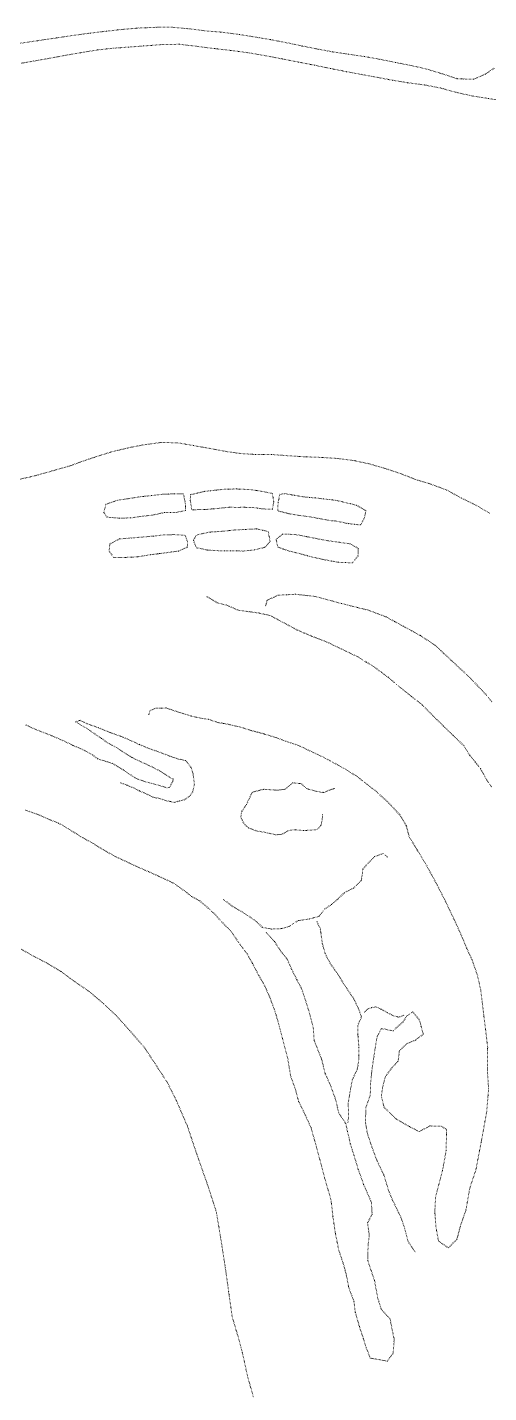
# Model space of a CAD drawing. Extents: x 682410 to 689460, y 7661803 to 7669124.
# Drawn here: x 686564.9 to 686688.1, y 7668109.1 to 7668473.7 of the extents above; entities that cross this region are included whole.
import ezdxf

# ---------------------------------------------------------------- set-up
doc = ezdxf.new("R2010")
doc.units = 0
doc.header["$MEASUREMENT"] = 0
doc.linetypes.add('DOT', pattern=[0.25, 0, -0.25])
doc.layers.add('02 TOE_Line', color=1, linetype='DOT', lineweight=20)

msp = doc.modelspace()

# ---------------------------------------------------------------- linework, layer by layer
at = {"layer": '02 TOE_Line'}
for points in [[(686689.57, 7668462.77, 4386.68), (686687.15, 7668461.14, 4386.04), (686684.03, 7668459.79, 4386.52), (686679.71, 7668459.93, 4386.41), (686675.67, 7668461.27, 4386.39), (686671.55, 7668462.51, 4386.47), (686667.51, 7668463.45, 4386.56), (686663.2, 7668464.29, 4386.75), (686659.14, 7668465.12, 4386.91), (686654.89, 7668465.86, 4387.1), (686650.58, 7668466.5, 4387.32), (686646.29, 7668467.14, 4387.54), (686642.23, 7668467.9, 4387.77), (686638.31, 7668468.68, 4387.97), (686633.81, 7668469.62, 4388.16), (686629.86, 7668470.38, 4388.3), (686625.81, 7668471.05, 4388.46), (686621.44, 7668471.77, 4388.65), (686616.86, 7668472.37, 4388.8), (686612.65, 7668472.69, 4388.9), (686608.11, 7668473.27, 4389.05), (686603.71, 7668473.67, 4389.18), (686599.28, 7668473.67, 4389.27), (686594.77, 7668473.49, 4389.31), (686590.39, 7668473.12, 4389.46), (686586.03, 7668472.64, 4389.5), (686581.63, 7668472.12, 4389.53), (686577.09, 7668471.51, 4389.73), (686573.05, 7668470.89, 4389.77), (686569.02, 7668470.31, 4389.92), (686564.9, 7668469.7, 4390.04), (686560.49, 7668469.05, 4390.23)], [(686692.29, 7668453.95, 4386.4), (686687.93, 7668454.68, 4386.77), (686683.87, 7668455.32, 4386.62), (686679.28, 7668456.32, 4386.4), (686675.22, 7668457.47, 4386.34), (686670.96, 7668458.27, 4386.4), (686666.4, 7668458.89, 4386.54), (686662.41, 7668459.54, 4386.69), (686658.39, 7668460.3, 4386.84), (686654.34, 7668461.04, 4387), (686650.12, 7668461.82, 4387.21), (686645.84, 7668462.68, 4387.47), (686641.58, 7668463.55, 4387.73), (686637.34, 7668464.38, 4387.91), (686632.98, 7668465.23, 4388.12), (686628.55, 7668466.07, 4388.33), (686624.09, 7668466.85, 4388.48), (686619.53, 7668467.46, 4388.66), (686614.84, 7668467.99, 4388.8), (686610.12, 7668468.6, 4388.96), (686605.56, 7668469.14, 4389.06), (686600.87, 7668469.07, 4389.12), (686595.93, 7668468.69, 4389.22), (686591.89, 7668468.39, 4389.35), (686587.8, 7668468.09, 4389.39), (686583.66, 7668467.63, 4389.47), (686579.46, 7668466.96, 4389.56), (686575.29, 7668466.23, 4389.66), (686571.17, 7668465.47, 4389.79), (686567.08, 7668464.75, 4389.9), (686563.01, 7668464.04, 4390.05)], [(686562.59, 7668352.93, 4345.98), (686566.96, 7668353.93, 4346.06), (686576.58, 7668356.66, 4345.98), (686578.67, 7668357.46, 4346.15), (686582.7, 7668358.84, 4346.26), (686587.03, 7668360.2, 4346.5), (686591.52, 7668361.32, 4346.68), (686595.97, 7668362.18, 4346.79), (686600.47, 7668362.8, 4346.81), (686604.99, 7668362.73, 4346.97), (686609.28, 7668361.98, 4347.04), (686613.79, 7668361.18, 4347.07), (686617.98, 7668360.4, 4346.95), (686621.81, 7668359.86, 4346.88), (686625.79, 7668359.6, 4346.81), (686630.17, 7668359.59, 4346.74), (686634.71, 7668359.26, 4346.71), (686639.03, 7668358.99, 4346.67), (686643.3, 7668358.82, 4346.53), (686647.59, 7668358.55, 4346.37), (686651.78, 7668358.03, 4346.22), (686656.22, 7668357.1, 4346.06), (686660.45, 7668355.86, 4345.82), (686664.68, 7668354.46, 4345.51), (686668.53, 7668352.93, 4345.21), (686672.52, 7668351.73, 4344.86), (686676.93, 7668350.08, 4344.57), (686680.84, 7668347.95, 4344.28), (686684.66, 7668346.08, 4343.92), (686688.57, 7668343.77, 4343.51)], [(686688.83, 7668270.83, 4338.38), (686687.51, 7668272.8, 4338.63), (686685.9, 7668275.71, 4338.98), (686684.46, 7668277.5, 4339.14), (686683.01, 7668279.29, 4339.3), (686681.49, 7668281.8, 4339.63), (686678.63, 7668284.54, 4339.91), (686675.93, 7668287.17, 4340.3), (686673.18, 7668289.85, 4340.54), (686670.41, 7668292.68, 4340.97), (686667.5, 7668294.97, 4341.25), (686665.9, 7668296.24, 4341.42), (686664.3, 7668297.52, 4341.6), (686662.75, 7668298.84, 4341.8), (686661.2, 7668300.15, 4341.99), (686659.43, 7668301.46, 4342.2), (686657.65, 7668302.77, 4342.4), (686655.38, 7668304.18, 4342.6), (686653.1, 7668305.59, 4342.8), (686651.19, 7668306.5, 4342.99), (686649.29, 7668307.41, 4343.19), (686647.07, 7668308.47, 4343.4), (686644.85, 7668309.53, 4343.6), (686642.77, 7668310.34, 4343.76), (686640.69, 7668311.14, 4343.91), (686638.83, 7668311.93, 4344.03), (686636.96, 7668312.73, 4344.15), (686633.53, 7668314.57, 4344.5), (686631.6, 7668315.6, 4344.69), (686629.66, 7668316.62, 4344.88), (686626.51, 7668317.3, 4345.08), (686621.22, 7668318.01, 4345.49), (686618.07, 7668319.39, 4345.69), (686615.6, 7668319.99, 4345.88), (686612.73, 7668321.72, 4346.43)], [(686628.5, 7668319.17, 4346.5), (686628.9, 7668320.68, 4346.46), (686631.88, 7668322.03, 4346.44), (686634.18, 7668322.15, 4346.35), (686636.48, 7668322.28, 4346.27), (686639.12, 7668321.98, 4346.14), (686641.76, 7668321.69, 4346.02), (686644.04, 7668321.08, 4345.79), (686646.32, 7668320.48, 4345.57), (686648.81, 7668319.82, 4345.29), (686651.3, 7668319.16, 4345.01), (686653.6, 7668318.6, 4344.86), (686655.89, 7668318.04, 4344.7), (686658.28, 7668317.15, 4344.43), (686660.67, 7668316.25, 4344.16), (686662.98, 7668314.99, 4343.86), (686665.29, 7668313.74, 4343.55), (686667.58, 7668312.49, 4343.29), (686669.86, 7668311.24, 4343.02), (686671.89, 7668309.9, 4342.72), (686673.91, 7668308.57, 4342.41), (686676.14, 7668306.47, 4342.09), (686678.36, 7668304.38, 4341.77), (686680.66, 7668302.24, 4341.36), (686682.97, 7668300.11, 4340.95), (686685.14, 7668297.83, 4340.63), (686687.31, 7668295.56, 4340.32), (686689.01, 7668293.47, 4340)], [(686597.3, 7668290.12, 4345.92), (686597.56, 7668291.15, 4345.9), (686599.25, 7668291.88, 4345.78), (686601.95, 7668291.91, 4345.55), (686605.55, 7668290.71, 4345.17), (686608.72, 7668289.75, 4344.95), (686611.08, 7668289.2, 4344.86), (686613.34, 7668288.87, 4344.69), (686615.82, 7668288, 4344.57), (686617.8, 7668287.72, 4344.34), (686619.75, 7668287.25, 4344.14), (686621.81, 7668286.81, 4343.96), (686624.77, 7668285.86, 4343.68), (686628.17, 7668284.96, 4343.22), (686631.32, 7668284, 4342.98), (686634.28, 7668282.9, 4342.74), (686637.23, 7668281.93, 4342.25), (686640.36, 7668280.45, 4341.89), (686643.9, 7668278.78, 4341.34), (686648.52, 7668276.32, 4340.71), (686652.68, 7668273.81, 4340.07), (686658.02, 7668269.65, 4339.3), (686661.46, 7668266.5, 4338.7), (686664.36, 7668263.35, 4338.02), (686666.09, 7668260.48, 4337.84), (686666.91, 7668257.38, 4337.03), (686669.03, 7668253.97, 4336.58), (686671.57, 7668249.72, 4335.93), (686674.24, 7668244.79, 4335.35), (686676.52, 7668240.34, 4334.89), (686678.85, 7668235.46, 4334.11), (686680.85, 7668231.08, 4333.65), (686682.23, 7668227.7, 4333.3), (686683.64, 7668224.69, 4332.87), (686685.14, 7668220.37, 4332.26), (686685.97, 7668216.53, 4331.77), (686687.82, 7668201.38, 4329.81), (686687.74, 7668195, 4329.35), (686688.07, 7668190.22, 4328.66), (686687.54, 7668183.95, 4327.94), (686686.07, 7668175.86, 4327.08), (686684.67, 7668168.58, 4326.59), (686683.04, 7668163.7, 4325.58), (686682.04, 7668157.92, 4324.81), (686680.52, 7668153.55, 4324.39), (686679.6, 7668150.04, 4323.98), (686677.31, 7668147.75, 4324.03), (686674.68, 7668149.58, 4324.23), (686674, 7668153.38, 4324.72), (686673.7, 7668157.33, 4325.17), (686673.9, 7668161.23, 4325.38), (686675.78, 7668168.49, 4325.89), (686676.74, 7668173.77, 4326.31), (686676.83, 7668179.38, 4326.87), (686675.38, 7668180.27, 4326.89), (686672.39, 7668180.29, 4326.97), (686669.48, 7668178.79, 4326.6), (686666.97, 7668180.11, 4326.94), (686663.47, 7668182.09, 4327.46), (686660.13, 7668185.29, 4328.01), (686659.42, 7668188.36, 4328.41), (686659.88, 7668191.2, 4328.6), (686660.51, 7668193.52, 4328.79), (686662.28, 7668195.89, 4328.92), (686663.91, 7668197.61, 4328.78), (686664.25, 7668200.38, 4329), (686666.18, 7668202.25, 4329.02), (686668.52, 7668203.23, 4329.11), (686670.64, 7668204.78, 4329.08), (686670.03, 7668206.84, 4329.28), (686669.62, 7668208.52, 4329.62), (686667.84, 7668210.74, 4330), (686666.36, 7668209.8, 4329.8), (686665.21, 7668208.12, 4329.9), (686662.55, 7668205.68, 4329.74), (686659.45, 7668206.33, 4330.29), (686658.28, 7668204.13, 4330.01), (686657.72, 7668200.79, 4329.85), (686657.24, 7668197.6, 4329.81), (686656.88, 7668194.96, 4329.68), (686656.55, 7668191.7, 4329.32), (686656.46, 7668188.52, 4328.76), (686655.3, 7668185.25, 4328.44), (686655.17, 7668181.33, 4328.01), (686655.68, 7668178.31, 4327.64), (686656.8, 7668174.95, 4327.54), (686658.23, 7668171.1, 4327.24), (686660.12, 7668167.13, 4326.49), (686661.33, 7668163.14, 4326.76), (686662.42, 7668160.46, 4326.39), (686664.7, 7668155.79, 4325.57), (686665.69, 7668152.81, 4325.17), (686666.61, 7668149.4, 4324.76), (686668.54, 7668146.47, 4324.55)], [(686564.43, 7668287.4, 4346.92), (686566.69, 7668286.34, 4347.04), (686571.49, 7668284.46, 4346.92), (686574.74, 7668283.05, 4346.94), (686577.14, 7668281.88, 4346.98), (686580.04, 7668280.64, 4347.06), (686582.37, 7668279.33, 4347.42), (686583.72, 7668278.3, 4347.5), (686585.07, 7668277.89, 4347.59), (686587.66, 7668277.08, 4347.58), (686590.45, 7668275.38, 4347.86), (686593.93, 7668273.07, 4348.22), (686596.12, 7668272.32, 4348.15), (686599.12, 7668271.51, 4348.11), (686602.15, 7668270.62, 4348.07), (686602.82, 7668270.66, 4348.15), (686603.76, 7668272.44, 4348.22), (686603.83, 7668272.9, 4348.17), (686602.75, 7668273.49, 4348.19), (686600.45, 7668274.99, 4348.2), (686597.94, 7668276.3, 4348.28), (686596.44, 7668276.96, 4348.2), (686594.82, 7668277.73, 4348.14), (686592.8, 7668278.68, 4347.98), (686590.99, 7668279.81, 4347.79), (686588.65, 7668281.35, 4347.59), (686586.22, 7668282.66, 4347.26), (686584.7, 7668283.77, 4347.1), (686583.26, 7668284.71, 4346.96), (686581.25, 7668286.13, 4346.87), (686579.44, 7668287.22, 4346.71), (686577.76, 7668288.2, 4346.69), (686578.88, 7668288.62, 4346.59), (686581.03, 7668287.63, 4346.52), (686583.89, 7668286.63, 4346.48), (686587.06, 7668285.32, 4346.48), (686589.92, 7668284.31, 4346.34), (686592.41, 7668283.26, 4346.31), (686594.83, 7668282.14, 4346.26), (686597.29, 7668281.11, 4346.29), (686600.26, 7668280.09, 4346.1), (686602.95, 7668279.03, 4345.99), (686605.22, 7668278.28, 4345.94), (686607.15, 7668277.87, 4345.92), (686608.58, 7668276.05, 4346.17), (686609.14, 7668274.37, 4346.12), (686609.49, 7668271.55, 4346.07), (686609.04, 7668269.49, 4346.1), (686608.16, 7668268.34, 4346.2), (686606.72, 7668267.35, 4346.41), (686605.52, 7668267.1, 4346.75), (686604.18, 7668266.7, 4346.63), (686601.85, 7668267.18, 4346.83), (686600.26, 7668267.72, 4346.96), (686598.42, 7668268.1, 4346.92), (686596.82, 7668268.89, 4347.02), (686594.72, 7668269.82, 4347.15), (686593.23, 7668270.58, 4347.16), (686591.42, 7668271.33, 4347.43), (686589.52, 7668272.02, 4347.73)], [(686647.03, 7668270.44, 4346.43), (686646.12, 7668270.2, 4346.46), (686643.93, 7668269.31, 4346.45), (686641.69, 7668269.75, 4346.37), (686639.46, 7668270.39, 4346.54), (686637.96, 7668271.72, 4346.35), (686635.77, 7668271.91, 4346.31), (686633.67, 7668270.19, 4346.06), (686631.64, 7668269.96, 4346.13), (686627.94, 7668270.2, 4346.49), (686624.94, 7668269.41, 4346.51), (686623.41, 7668266.18, 4345.88), (686622.15, 7668264.3, 4345.78), (686621.87, 7668262.81, 4346.17), (686622.76, 7668260.92, 4346.67), (686623.95, 7668259.88, 4347.03), (686626.02, 7668259.1, 4347.12), (686628.45, 7668258.68, 4347.18), (686631.21, 7668258.05, 4347.08), (686632.84, 7668258.18, 4346.64), (686634.74, 7668259.22, 4346.76), (686636.44, 7668259.4, 4347.24), (686638.68, 7668259.16, 4347.33), (686642.23, 7668259.43, 4346.91), (686643.31, 7668260.58, 4346.75), (686643.61, 7668262.01, 4346.81), (686643.76, 7668263.69, 4346.6)], [(686628.66, 7668231.97, 4332.45), (686630.88, 7668229.54, 4332.2), (686632.61, 7668226.91, 4331.99), (686634.28, 7668224.8, 4331.84), (686635.5, 7668222.04, 4331.7), (686636.86, 7668219.34, 4331.32), (686638.07, 7668217.08, 4331.11), (686638.97, 7668214.44, 4330.92), (686640.23, 7668210.43, 4330.62), (686641.23, 7668206.66, 4330.13), (686641.46, 7668203.16, 4329.88), (686643.48, 7668198.09, 4329.39), (686644.44, 7668194.25, 4329.13), (686645.84, 7668191.13, 4328.85), (686647.17, 7668187.49, 4328.66), (686648.05, 7668183.77, 4328.74), (686649.91, 7668180.92, 4328.57), (686650.4, 7668178.8, 4328.09), (686651.13, 7668175.56, 4327.76), (686652.12, 7668172.4, 4327.26), (686653.27, 7668168.68, 4326.74), (686654.69, 7668164.67, 4325.95), (686656.75, 7668159.96, 4325.49), (686656.95, 7668156.74, 4324.63), (686655.74, 7668154.41, 4324.61), (686656.21, 7668151.01, 4324.56), (686655.89, 7668148.73, 4324.41), (686655.77, 7668144.4, 4324.17), (686657.58, 7668139.08, 4324), (686658.47, 7668134.3, 4323.95), (686659.4, 7668131.35, 4323.53), (686661.78, 7668128.72, 4323.08), (686662.3, 7668125.91, 4323.7), (686662.86, 7668123.32, 4323.84), (686662.56, 7668119.54, 4323.12), (686660.99, 7668117.51, 4322.63), (686656.46, 7668118.31, 4322.43), (686655.32, 7668121.24, 4322.54), (686654.59, 7668123.66, 4322.98), (686653.67, 7668126.36, 4323.4), (686652.47, 7668130.52, 4323.74), (686652.09, 7668133.51, 4324.16), (686650.74, 7668137.04, 4324.29), (686650.09, 7668140.47, 4324.67), (686649.19, 7668143.77, 4324.91), (686648.07, 7668147.07, 4325.44), (686647.11, 7668151.78, 4325.72), (686646.5, 7668156.07, 4325.83), (686645.97, 7668160.59, 4326.14), (686644.23, 7668166.55, 4326.53), (686642.94, 7668171.55, 4326.97), (686641.63, 7668176.37, 4327.35), (686640.64, 7668179.78, 4327.71), (686639.07, 7668183.3, 4328.08), (686637.31, 7668186.9, 4328.36), (686636.6, 7668189.68, 4328.62), (686635.18, 7668193.7, 4328.96), (686634.39, 7668198.51, 4329.46), (686633.29, 7668202.59, 4329.74), (686632.16, 7668206.98, 4330.15), (686631.01, 7668210.95, 4330.6), (686629.62, 7668214.68, 4330.81), (686628.33, 7668217.61, 4331.11), (686626.71, 7668220.46, 4331.34), (686624.98, 7668223.74, 4331.62), (686623.56, 7668226.25, 4331.88), (686621.32, 7668229.3, 4332.13), (686619.13, 7668232.45, 4332.49), (686616.8, 7668234.77, 4332.72), (686614.96, 7668236.88, 4332.79), (686613.13, 7668238.49, 4333.14), (686610.94, 7668240.37, 4333.2), (686608.75, 7668241.6, 4333.33), (686606.15, 7668243.58, 4333.81), (686603.77, 7668245.2, 4334.04), (686599.93, 7668246.99, 4334.17), (686597.19, 7668248.22, 4334.35), (686594.36, 7668249.45, 4334.55), (686591.96, 7668250.56, 4334.75), (686588.24, 7668252.32, 4334.79), (686584.88, 7668254.2, 4334.94), (686582.33, 7668255.8, 4335.11), (686579.14, 7668257.56, 4335.2), (686575.75, 7668259.71, 4335.45), (686573.08, 7668261.24, 4335.58), (686570.88, 7668262.05, 4335.73), (686567.98, 7668263.37, 4335.92), (686564.3, 7668264.65, 4336.26)], [(686617.29, 7668240.76, 4335.22), (686619.48, 7668239.08, 4334.65), (686621.91, 7668237.62, 4333.98), (686624.3, 7668236.15, 4333.58), (686626.24, 7668234.7, 4333.04), (686627.68, 7668233.3, 4332.61), (686630.17, 7668232.88, 4332.4), (686632.81, 7668232.99, 4332.43), (686634.79, 7668233.59, 4332.4), (686637.25, 7668235.14, 4332.57), (686640.24, 7668235.57, 4332.47), (686642.71, 7668236.25, 4332.56), (686644.28, 7668238.2, 4333.74), (686646.08, 7668239.45, 4334.14), (686647.87, 7668240.95, 4335.13), (686649.6, 7668242.63, 4336.12), (686651.99, 7668243.8, 4336.83), (686654.01, 7668245.81, 4337.87), (686654.31, 7668247.29, 4338.76), (686654.48, 7668248.9, 4339.65), (686655.6, 7668250.17, 4340.52), (686657.61, 7668252.23, 4341.62), (686659.87, 7668253.04, 4341.57), (686661.16, 7668251.98, 4340.94)], [(686650.45, 7668181.2, 4328.42), (686650.69, 7668182.57, 4328.62), (686650.57, 7668186.4, 4329.06), (686651.14, 7668189.82, 4329.11), (686651.66, 7668192.62, 4329.49), (686653.02, 7668195.52, 4329.81), (686653.44, 7668198.36, 4330.57), (686653.42, 7668201.35, 4330.55), (686653.15, 7668204.67, 4329.9), (686653.1, 7668207.14, 4330.36), (686654.11, 7668209.4, 4330.24), (686653.35, 7668211.54, 4330.45), (686652.05, 7668214.29, 4331.02), (686649.87, 7668217.48, 4331.11), (686647.7, 7668220.97, 4331.24), (686645.72, 7668223.77, 4331.56), (686644.41, 7668226.31, 4331.65), (686643.63, 7668229.13, 4331.87), (686643.14, 7668232.89, 4332.24), (686642.14, 7668235, 4332.26)], [(686563.27, 7668227.48, 4334.03), (686566.46, 7668225.68, 4333.79), (686570.13, 7668223.77, 4333.49), (686573.91, 7668221.52, 4333.03), (686576.82, 7668219.34, 4332.75), (686581.39, 7668216.19, 4332.33), (686585.27, 7668212.92, 4331.88), (686588.6, 7668209.77, 4331.3), (686592.29, 7668205.69, 4330.83), (686596.05, 7668201.37, 4330.16), (686598.98, 7668196.94, 4329.63), (686602.22, 7668191.96, 4329.04), (686604.65, 7668187.13, 4328.57), (686607.62, 7668180.25, 4327.84), (686610.16, 7668172.69, 4327.17), (686613.23, 7668163.93, 4326.3), (686615.36, 7668157.3, 4325.75), (686616.8, 7668148.56, 4324.94), (686617.75, 7668142.43, 4324.35), (686618.64, 7668136.03, 4324), (686619.57, 7668129.42, 4323.46), (686621.34, 7668123.39, 4322.89), (686622.29, 7668119.84, 4322.53), (686623.66, 7668113.54, 4322.15), (686625.27, 7668107.81, 4321.77)], [(686654.84, 7668210.64, 4330.43), (686655.68, 7668211.46, 4330.97), (686656.81, 7668211.9, 4331.61), (686657.91, 7668212.11, 4332.25), (686659.4, 7668211.48, 4331.96), (686661.08, 7668210.52, 4331.52), (686662.67, 7668209.7, 4330.91), (686664.06, 7668209.33, 4330.51), (686665.66, 7668209.95, 4329.9)]]:
    msp.add_polyline3d(points, dxfattribs=at)
for points in [[(686606.57, 7668349.09, 4346.77), (686607.09, 7668346.46, 4346.74), (686607.08, 7668344.65, 4346.62), (686604.63, 7668344.12, 4346.6), (686603.08, 7668344.12, 4346.58), (686601.53, 7668344.13, 4346.56), (686599.96, 7668343.78, 4346.56), (686598.38, 7668343.43, 4346.55), (686596.67, 7668343.23, 4346.43), (686594.96, 7668343.02, 4346.31), (686592.44, 7668342.67, 4346.26), (686589.53, 7668342.6, 4346.12), (686587.84, 7668342.73, 4346.06), (686586.15, 7668342.85, 4345.99), (686585.31, 7668344.1, 4346.04), (686585.83, 7668346.3, 4346.1), (686587.44, 7668346.86, 4346.17), (686589.05, 7668347.41, 4346.24), (686591.82, 7668347.8, 4346.43), (686593.49, 7668348.07, 4346.43), (686595.15, 7668348.34, 4346.42), (686598.04, 7668348.62, 4346.48), (686599.57, 7668348.81, 4346.57), (686601.11, 7668349.01, 4346.66), (686602.63, 7668349.05, 4346.66), (686604.15, 7668349.1, 4346.66)], [(686630.31, 7668349.2, 4346.72), (686630.68, 7668347, 4346.75), (686630.33, 7668344.94, 4346.63), (686627.9, 7668345.07, 4346.59), (686626.39, 7668345.27, 4346.67), (686624.89, 7668345.46, 4346.75), (686623.27, 7668345.49, 4346.74), (686621.65, 7668345.51, 4346.73), (686621.59, 7668345.43, 4346.74), (686618.91, 7668345.53, 4346.66), (686617.3, 7668345.36, 4346.62), (686615.68, 7668345.19, 4346.58), (686614.14, 7668345.05, 4346.58), (686612.59, 7668344.92, 4346.58), (686610.7, 7668344.88, 4346.64), (686608.8, 7668344.84, 4346.69), (686608.38, 7668347.34, 4346.76), (686608.47, 7668348.87, 4346.79), (686610.33, 7668349.31, 4346.78), (686612.18, 7668349.76, 4346.77), (686613.77, 7668349.93, 4346.73), (686615.35, 7668350.1, 4346.7), (686617.85, 7668350.35, 4346.77), (686620.78, 7668350.4, 4346.79), (686622.54, 7668350.32, 4346.74), (686624.29, 7668350.23, 4346.7), (686627.07, 7668349.85, 4346.88), (686628.69, 7668349.52, 4346.8)], [(686655.31, 7668344.56, 4345.66), (686654.83, 7668342.5, 4345.62), (686653.84, 7668340.78, 4345.63), (686652.25, 7668340.96, 4345.71), (686650.67, 7668341.14, 4345.8), (686648.59, 7668341.56, 4345.91), (686646.53, 7668341.97, 4346.02), (686646.43, 7668341.85, 4346.02), (686644.85, 7668342.12, 4346.1), (686643.27, 7668342.4, 4346.19), (686640.57, 7668342.94, 4346.31), (686638.97, 7668343.14, 4346.38), (686637.36, 7668343.35, 4346.45), (686634.73, 7668343.79, 4346.53), (686631.73, 7668344.56, 4346.6), (686631.85, 7668346.85, 4346.7), (686632.3, 7668348.96, 4346.69), (686633.65, 7668349.15, 4346.33), (686636.21, 7668348.7, 4346.44), (686638.77, 7668348.26, 4346.55), (686640.3, 7668348.13, 4346.45), (686641.82, 7668348, 4346.35), (686643.98, 7668347.74, 4346.36), (686645.63, 7668347.55, 4346.19), (686647.29, 7668347.36, 4346.02), (686649.7, 7668346.81, 4345.97), (686651.26, 7668346.42, 4345.94), (686652.81, 7668346.04, 4345.91)], [(686607, 7668338.03, 4346.65), (686607.64, 7668336.39, 4346.67), (686607.59, 7668334.83, 4346.64), (686605.27, 7668333.83, 4346.56), (686603.44, 7668333.57, 4346.55), (686601.61, 7668333.32, 4346.55), (686599.68, 7668333.08, 4346.58), (686597.74, 7668332.84, 4346.6), (686596.04, 7668332.56, 4346.54), (686594.34, 7668332.27, 4346.47), (686592.74, 7668332.2, 4346.49), (686591.14, 7668332.12, 4346.5), (686589.54, 7668332.12, 4346.43), (686587.95, 7668332.13, 4346.35), (686586.7, 7668333.82, 4346.31), (686586.9, 7668335.69, 4346.3), (686589.43, 7668337.04, 4346.35), (686591.11, 7668337.18, 4346.35), (686592.8, 7668337.32, 4346.34), (686595.54, 7668337.56, 4346.59), (686597.11, 7668337.69, 4346.64), (686598.68, 7668337.82, 4346.69), (686601.48, 7668338.15, 4346.66), (686604.2, 7668338.21, 4346.75)], [(686609.97, 7668338.08, 4346.67), (686609.24, 7668336.64, 4346.59), (686609.99, 7668334.71, 4346.64), (686611.55, 7668334.39, 4346.66), (686613.11, 7668334.07, 4346.69), (686616.04, 7668333.9, 4346.85), (686617.62, 7668333.89, 4346.76), (686619.21, 7668333.89, 4346.67), (686620.86, 7668333.85, 4346.65), (686622.51, 7668333.82, 4346.63), (686624.02, 7668333.97, 4346.58), (686625.53, 7668334.12, 4346.52), (686628.3, 7668334.81, 4346.5), (686629.69, 7668336.38, 4346.51), (686629.67, 7668336.62, 4346.49), (686629.2, 7668339.02, 4346.58), (686627.66, 7668339.37, 4346.62), (686626.12, 7668339.73, 4346.66), (686624.58, 7668339.66, 4346.69), (686623.04, 7668339.59, 4346.71), (686620.3, 7668339.44, 4346.79), (686618.69, 7668339.27, 4346.78), (686617.08, 7668339.11, 4346.77), (686615.24, 7668338.99, 4346.76), (686613.4, 7668338.87, 4346.76), (686611.69, 7668338.48, 4346.72)], [(686653.27, 7668334.54, 4345.38), (686653.22, 7668332.51, 4345.32), (686651.7, 7668330.66, 4345.4), (686649.85, 7668330.74, 4345.52), (686648.01, 7668330.81, 4345.63), (686646.09, 7668331.15, 4345.94), (686643.55, 7668331.63, 4346), (686641.13, 7668332.2, 4346.26), (686639.67, 7668332.58, 4346.3), (686638.21, 7668332.96, 4346.34), (686636.44, 7668333.4, 4346.39), (686634.68, 7668333.84, 4346.44), (686633.23, 7668334.36, 4346.42), (686631.79, 7668334.88, 4346.4), (686631.3, 7668336.96, 4346.48), (686633.05, 7668338.33, 4346.43), (686634.74, 7668338.29, 4346.43), (686636.43, 7668338.25, 4346.42), (686637.99, 7668337.95, 4346.4), (686639.56, 7668337.65, 4346.38), (686641.99, 7668337.16, 4346.16), (686643.66, 7668336.85, 4346.05), (686645.33, 7668336.55, 4345.95), (686648.18, 7668336.15, 4345.86), (686651.06, 7668335.75, 4345.6)]]:
    msp.add_polyline3d(points, close=True, dxfattribs=at)

doc.saveas('drawing.dxf')
